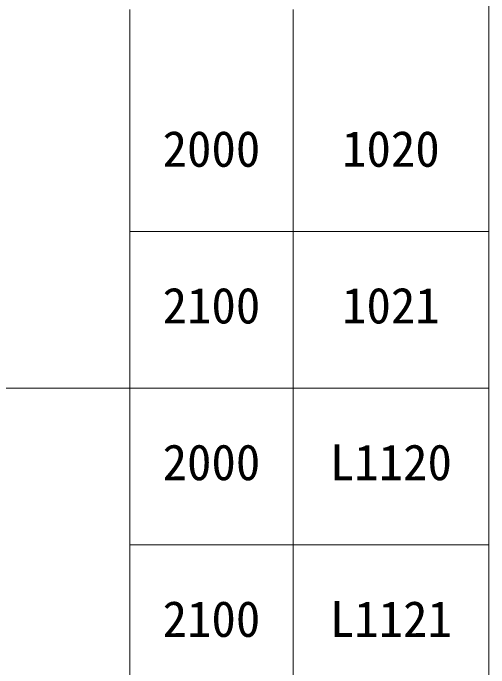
# Model space of a CAD drawing. Units: millimetres at full size, sheet at 1:30; details may follow other scales. Extents: x -6149 to 5151, y -9003 to 3076.
# Drawn here: x -508 to 951, y -2180 to -174 of the extents above; entities that cross this region are included whole.
import ezdxf
from ezdxf.enums import TextEntityAlignment as Align

# ---------------------------------------------------------------- set-up
doc = ezdxf.new("R2010")
doc.units = ezdxf.units.MM
doc.header["$LTSCALE"] = 30
doc.linetypes.add('DOUBLE_CHAIN1', pattern=[8.8, 5, -1, 0.6, -0.6, 0.6, -1])
doc.layers.add('0-0', color=7, linetype='DOUBLE_CHAIN1', lineweight=9)
doc.layers.add('0-3', color=7, linetype='DOUBLE_CHAIN1', lineweight=9)
doc.layers.add('0-9', color=7, linetype='Continuous')
doc.styles.add('ＭＳ ゴシック', font='')
doc.styles.get('ＭＳ ゴシック').set_extended_font_data('MS Gothic')

msp = doc.modelspace()

# ---------------------------------------------------------------- linework, layer by layer
at = {"layer": '0-0', "linetype": 'Continuous'}
for p, q in [((-149.35, -162.83), (-149.35, -1322.83)), ((350.65, -162.83), (350.65, -1322.83)), ((950.65, -842.83), (-149.35, -842.83)), ((950.65, -842.83), (-149.35, -842.83)), ((-2549.35, -1322.83), (950.65, -1322.83)), ((-2549.35, -1322.83), (950.65, -1322.83)), ((-2549.35, -1322.83), (950.65, -1322.83)), ((-2549.35, -1322.83), (950.65, -1322.83)), ((-2549.35, -1322.83), (950.65, -1322.83)), ((-149.35, -1322.83), (-149.35, -2282.83)), ((-149.35, -1322.83), (-149.35, -2282.83)), ((350.65, -1322.83), (350.65, -2282.83)), ((350.65, -1322.83), (350.65, -2282.83)), ((713.01, -1322.83), (950.65, -1322.83)), ((713.01, -1322.83), (950.65, -1322.83)), ((950.65, -1802.83), (-149.35, -1802.83)), ((950.65, -1802.83), (-149.35, -1802.83))]:
    msp.add_line(p, q, dxfattribs=at)
for points in [[(-2549.35, 2917.17), (950.65, 2917.17), (950.65, -4202.83)], [(-2549.35, -1322.83), (713.01, -1322.83), (950.65, -1322.83)], [(-2549.35, -1322.83), (713.01, -1322.83), (950.65, -1322.83)]]:
    msp.add_lwpolyline(points, dxfattribs=at)
at = {"layer": '0-3', "linetype": 'Continuous'}
for q in [(950.65, -1322.83), (713.01, -1322.83), (950.65, -1322.83), (950.65, -1322.83), (713.01, -1322.83)]:
    msp.add_line((-2549.35, -1322.83), q, dxfattribs=at)

# ---------------------------------------------------------------- texts
at = {"layer": '0-9', "style": 'ＭＳ ゴシック'}
for s, p in [('2000', (-49.35, -677.83)), ('1020', (500.65, -677.83)), ('2100', (-49.35, -1157.83)), ('1021', (500.65, -1157.83)), ('2000', (-49.35, -1637.83)), ('L1120', (463.15, -1637.83)), ('2100', (-49.35, -2117.83)), ('L1121', (463.15, -2117.83))]:
    msp.add_text(s, height=110, dxfattribs=at).set_placement(p, align=Align.BOTTOM_LEFT)

doc.saveas('drawing.dxf')
